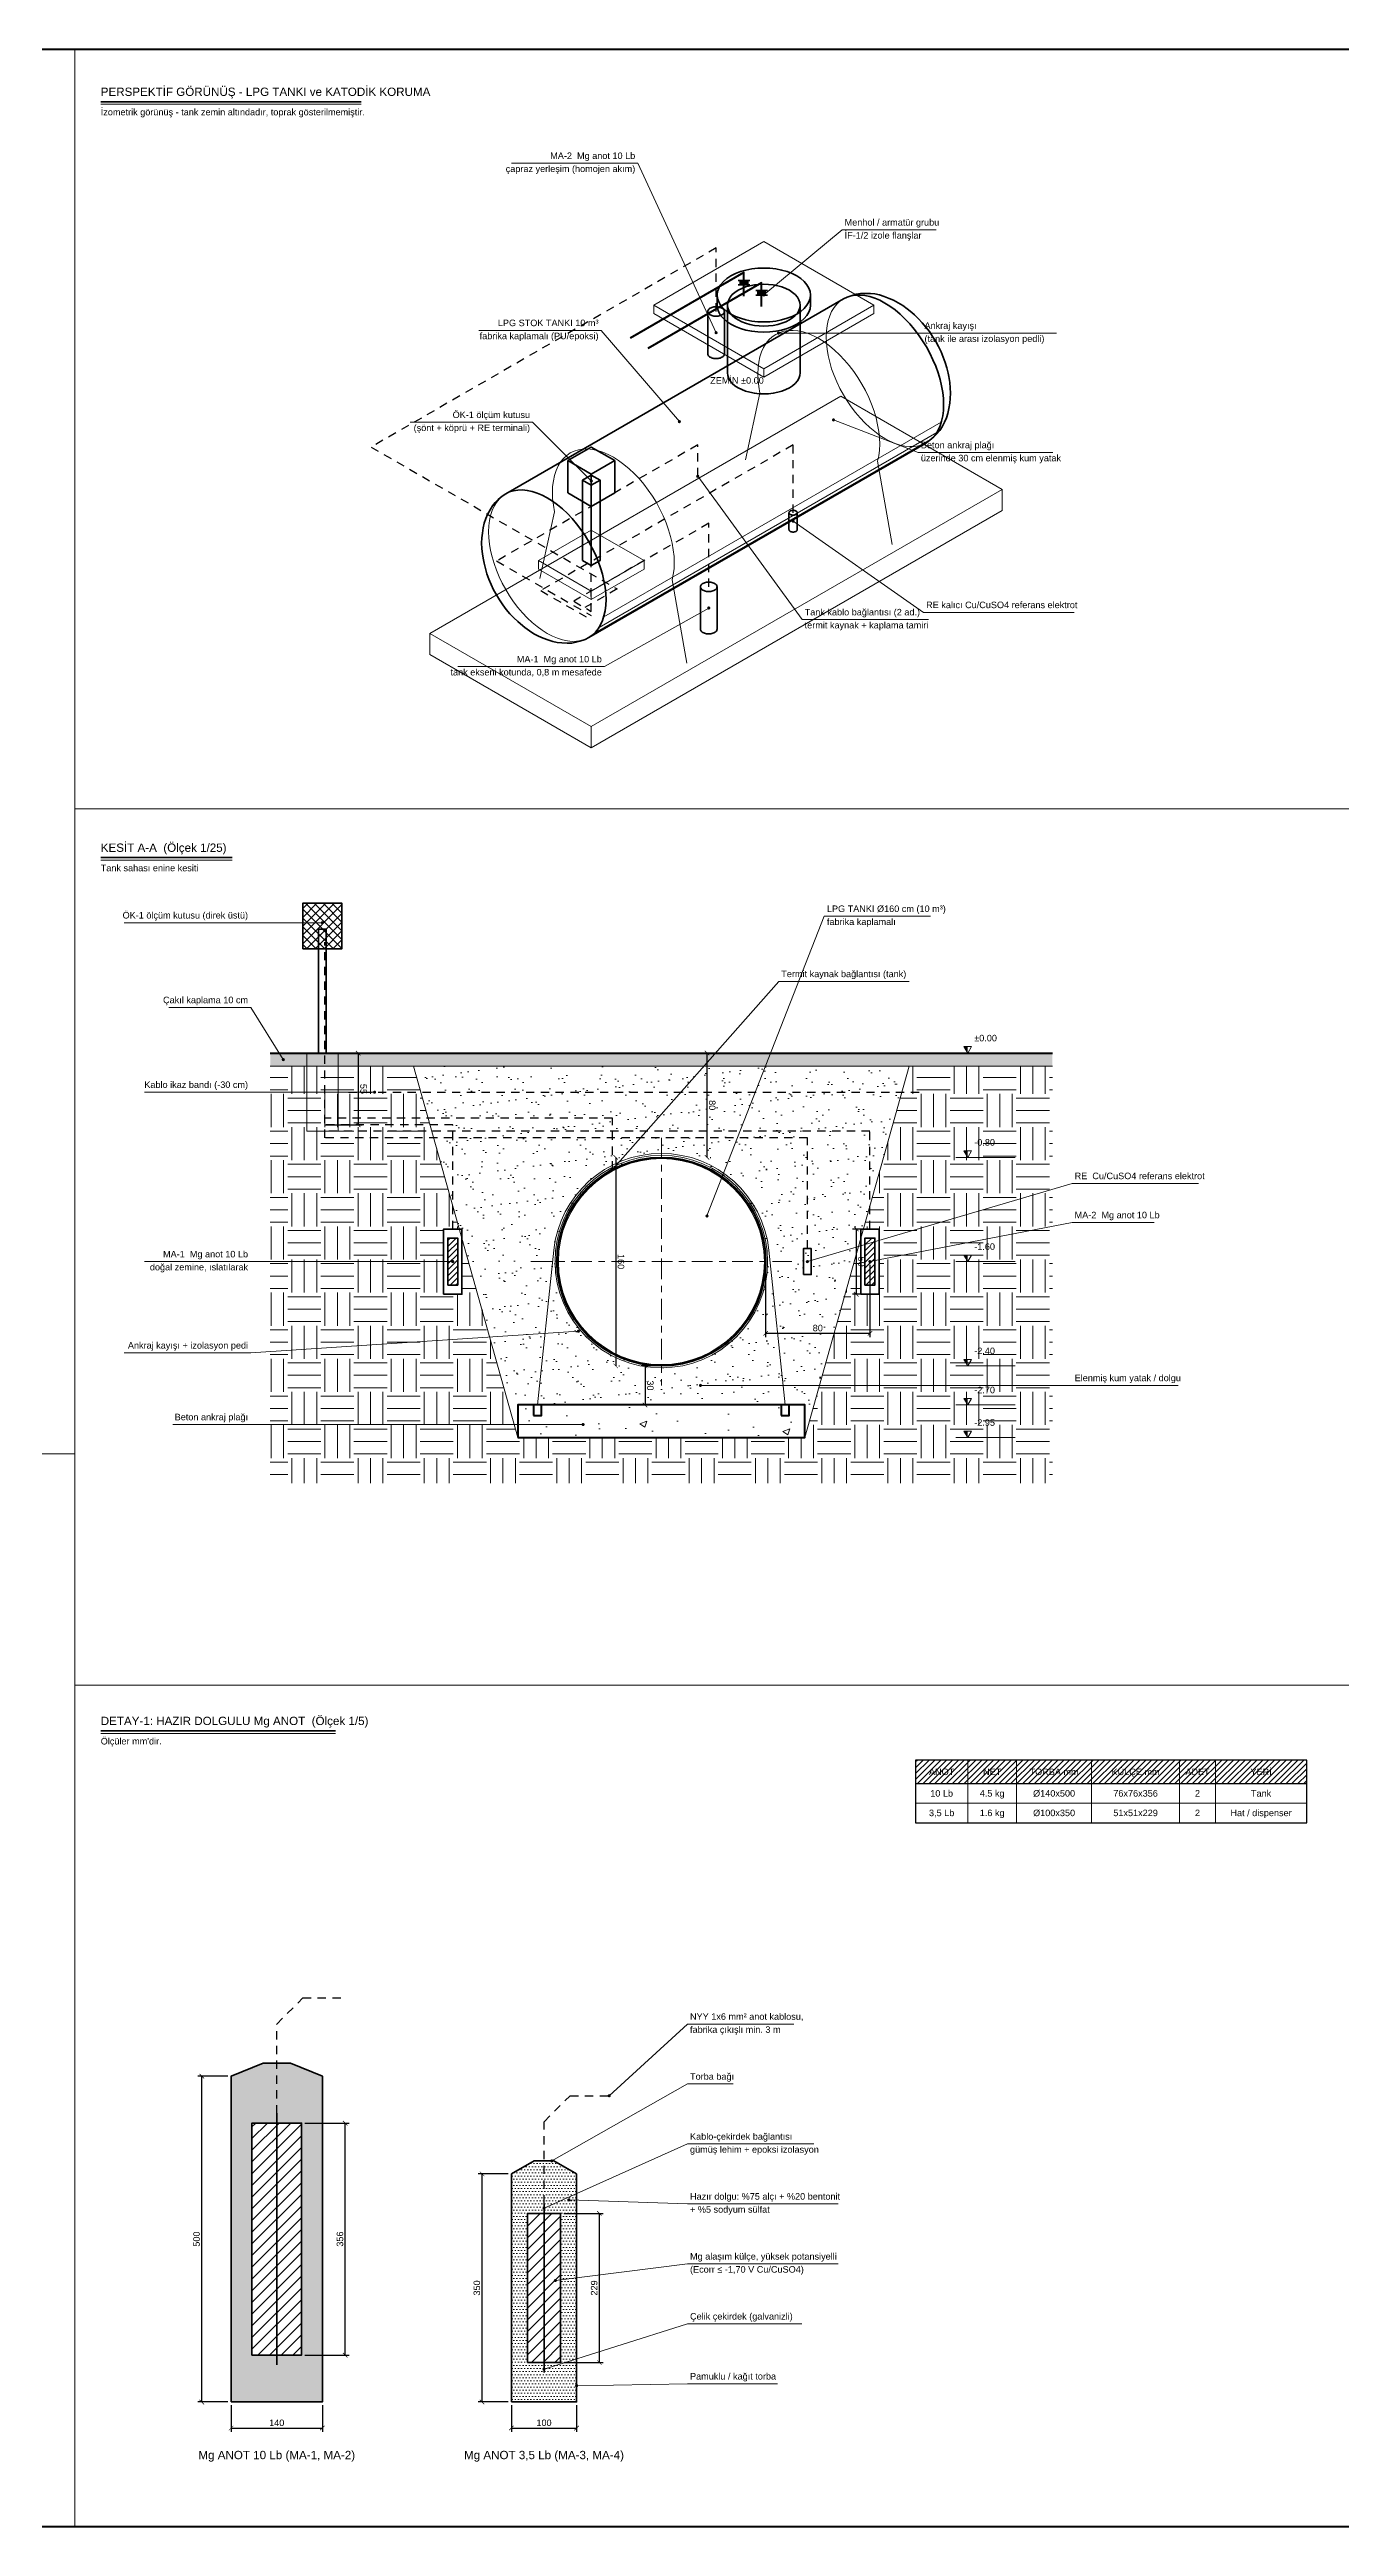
# Model space of a CAD drawing. Header units: metres. Extents: x -12 to 98, y -1 to 37.
# Drawn here: x 57.81 to 77.63, y -0.71 to 37.3 of the extents above; entities that cross this region are included whole.
import ezdxf
from ezdxf.enums import TextEntityAlignment as Align

# ---------------------------------------------------------------- set-up
doc = ezdxf.new("R2010")
doc.units = ezdxf.units.M
doc.header["$LTSCALE"] = 0.2
doc.linetypes.add('CENTER2', pattern=[2.541, 1.587, -0.318, 0.318, -0.318])
doc.linetypes.add('DASHED2', pattern=[0.762, 0.635, -0.127])
for name, color, linetype, lineweight in [('ANTET-INCE', 8, 'Continuous', 18), ('BALON', 7, 'Continuous', 18), ('BASLIK', 7, 'Continuous', 35), ('DETAY', 7, 'Continuous', 35), ('DETAY-TARAMA', 8, 'Continuous', 9), ('EKSEN', 8, 'CENTER2', 13), ('GIZLI', 8, 'DASHED2', 13), ('IZO-HAT', 6, 'Continuous', 50), ('KESIT', 7, 'Continuous', 50), ('KESIT-INCE', 8, 'Continuous', 18), ('KESIT-TARAMA', 8, 'Continuous', 9), ('KK-ANOT', 30, 'Continuous', 35), ('KK-IZOLASYON', 140, 'Continuous', 35), ('KK-KABLO', 5, 'DASHED2', 25), ('KK-OLCUM', 2, 'Continuous', 35), ('OLCU', 8, 'Continuous', 13), ('PAFTA', 7, 'Continuous', 70), ('PERSPEKTIF', 7, 'Continuous', 35), ('PERSPEKTIF-INCE', 8, 'Continuous', 13), ('TABLO', 7, 'Continuous', 25), ('TABLO-INCE', 8, 'Continuous', 13), ('YAZI', 7, 'Continuous', 18)]:
    doc.layers.add(name, color=color, linetype=linetype, lineweight=lineweight)
doc.styles.add('ARIAL', font='arial.ttf')
doc.dimstyles.new('KK25', dxfattribs={"dimtxt": 0.1, "dimasz": 0.07, "dimexe": 0.06, "dimexo": 0.05, "dimgap": 0.03, "dimtad": 1, "dimdec": 0, "dimlfac": 50, "dimtxsty": 'ARIAL', "dimblk": 'ARCHTICK', "dimcen": 2.5, "dimclrd": 8, "dimclre": 8, "dimclrt": 7, "dimazin": 3, "dimtfac": 1, "dimtmove": 0, "dimatfit": 3, "dimarcsym": 0})
doc.dimstyles.new('KK5', dxfattribs={"dimtxt": 0.1, "dimasz": 0.07, "dimexe": 0.06, "dimexo": 0.05, "dimgap": 0.03, "dimtad": 1, "dimdec": 0, "dimlfac": 100, "dimtxsty": 'ARIAL', "dimblk": 'ARCHTICK', "dimcen": 2.5, "dimclrd": 8, "dimclre": 8, "dimclrt": 7, "dimazin": 3, "dimtfac": 1, "dimtmove": 0, "dimatfit": 3, "dimarcsym": 0})

# ---------------------------------------------------------------- blocks, each defined once
blk = doc.blocks.new('_ARCHTICK')
at = {"color": 0, "linetype": 'BYBLOCK', "const_width": 0.15}
blk.add_lwpolyline([(-0.5, -0.5), (0.5, 0.5)], dxfattribs=at)

msp = doc.modelspace()

# ---------------------------------------------------------------- hatches: boundary and pattern name
at = {"layer": 'BALON'}
h = msp.add_hatch(color=7, dxfattribs=at)
h.dxf.hatch_style = 1
edge = h.paths.add_edge_path()
edge.add_arc((68.7715, 33.5335), 0.025, 0, 360)
h = msp.add_hatch(color=7, dxfattribs=at)
h.dxf.hatch_style = 1
edge = h.paths.add_edge_path()
edge.add_arc((68.0397, 32.955), 0.025, 0, 360)
h = msp.add_hatch(color=7, dxfattribs=at)
h.dxf.hatch_style = 1
edge = h.paths.add_edge_path()
edge.add_arc((68.9967, 32.9485), 0.025, 0, 360)
h = msp.add_hatch(color=7, dxfattribs=at)
h.dxf.hatch_style = 1
edge = h.paths.add_edge_path()
edge.add_arc((67.4768, 31.59), 0.025, 0, 360)
h = msp.add_hatch(color=7, dxfattribs=at)
h.dxf.hatch_style = 1
edge = h.paths.add_edge_path()
edge.add_arc((69.8411, 31.616), 0.025, 0, 360)
h = msp.add_hatch(color=7, dxfattribs=at)
h.dxf.hatch_style = 1
edge = h.paths.add_edge_path()
edge.add_arc((66.1258, 30.68), 0.025, 0, 360)
h = msp.add_hatch(color=7, dxfattribs=at)
h.dxf.hatch_style = 1
edge = h.paths.add_edge_path()
edge.add_arc((67.7583, 30.7515), 0.025, 0, 360)
h = msp.add_hatch(color=7, dxfattribs=at)
h.dxf.hatch_style = 1
edge = h.paths.add_edge_path()
edge.add_arc((69.2219, 30.0625), 0.025, 0, 360)
h = msp.add_hatch(color=7, dxfattribs=at)
h.dxf.hatch_style = 1
edge = h.paths.add_edge_path()
edge.add_arc((67.9272, 28.73), 0.025, 0, 360)
h = msp.add_hatch(color=7, dxfattribs=at)
h.dxf.hatch_style = 1
edge = h.paths.add_edge_path()
edge.add_arc((62, 23.9), 0.025, 0, 360)
h = msp.add_hatch(color=7, dxfattribs=at)
h.dxf.hatch_style = 1
edge = h.paths.add_edge_path()
edge.add_arc((61.4, 21.8), 0.025, 0, 360)
h = msp.add_hatch(color=7, dxfattribs=at)
h.dxf.hatch_style = 1
edge = h.paths.add_edge_path()
edge.add_arc((62.8, 21.3), 0.025, 0, 360)
h = msp.add_hatch(color=7, dxfattribs=at)
h.dxf.hatch_style = 1
edge = h.paths.add_edge_path()
edge.add_arc((66.4488, 20.1127), 0.025, 0, 360)
h = msp.add_hatch(color=7, dxfattribs=at)
h.dxf.hatch_style = 1
edge = h.paths.add_edge_path()
edge.add_arc((67.9, 19.4), 0.025, 0, 360)
h = msp.add_hatch(color=7, dxfattribs=at)
h.dxf.hatch_style = 1
edge = h.paths.add_edge_path()
edge.add_arc((64, 18.7), 0.025, 0, 360)
h = msp.add_hatch(color=7, dxfattribs=at)
h.dxf.hatch_style = 1
edge = h.paths.add_edge_path()
edge.add_arc((69.44, 18.7), 0.025, 0, 360)
h = msp.add_hatch(color=7, dxfattribs=at)
h.dxf.hatch_style = 1
edge = h.paths.add_edge_path()
edge.add_arc((70.4, 18.7), 0.025, 0, 360)
h = msp.add_hatch(color=7, dxfattribs=at)
h.dxf.hatch_style = 1
edge = h.paths.add_edge_path()
edge.add_arc((65.928, 17.632), 0.025, 0, 360)
h = msp.add_hatch(color=7, dxfattribs=at)
h.dxf.hatch_style = 1
edge = h.paths.add_edge_path()
edge.add_arc((67.8, 16.8), 0.025, 0, 360)
h = msp.add_hatch(color=7, dxfattribs=at)
h.dxf.hatch_style = 1
edge = h.paths.add_edge_path()
edge.add_arc((66, 16.2), 0.025, 0, 360)
h = msp.add_hatch(color=7, dxfattribs=at)
h.dxf.hatch_style = 1
edge = h.paths.add_edge_path()
edge.add_arc((66.4, 5.9), 0.025, 0, 360)
h = msp.add_hatch(color=7, dxfattribs=at)
h.dxf.hatch_style = 1
edge = h.paths.add_edge_path()
edge.add_arc((65.52, 4.9), 0.025, 0, 360)
h = msp.add_hatch(color=7, dxfattribs=at)
h.dxf.hatch_style = 1
edge = h.paths.add_edge_path()
edge.add_arc((65.4, 4.175), 0.025, 0, 360)
h = msp.add_hatch(color=7, dxfattribs=at)
h.dxf.hatch_style = 1
edge = h.paths.add_edge_path()
edge.add_arc((65.78, 4.3), 0.025, 0, 360)
h = msp.add_hatch(color=7, dxfattribs=at)
h.dxf.hatch_style = 1
edge = h.paths.add_edge_path()
edge.add_arc((65.575, 3.0645), 0.025, 0, 360)
h = msp.add_hatch(color=7, dxfattribs=at)
h.dxf.hatch_style = 1
edge = h.paths.add_edge_path()
edge.add_arc((65.4, 1.705), 0.025, 0, 360)
h = msp.add_hatch(color=7, dxfattribs=at)
h.dxf.hatch_style = 1
edge = h.paths.add_edge_path()
edge.add_arc((65.9, 1.45), 0.025, 0, 360)
at = {"layer": 'DETAY-TARAMA'}
h = msp.add_hatch(dxfattribs=at)
h.set_pattern_fill('DOTS', color=256, scale=0.03)
h.paths.add_polyline_path([(60.6, 1.2), (62, 1.2), (62, 6.2), (61.51, 6.4), (61.09, 6.4), (60.6, 6.2)])
h.paths.add_polyline_path([(60.92, 1.92), (61.68, 1.92), (61.68, 5.48), (60.92, 5.48)])
h = msp.add_hatch(dxfattribs=at)
h.set_pattern_fill('DOTS', color=256, scale=0.03)
h.paths.add_polyline_path([(64.9, 1.2), (65.9, 1.2), (65.9, 4.7), (65.55, 4.9), (65.25, 4.9), (64.9, 4.7)])
h.paths.add_polyline_path([(65.145, 1.805), (65.655, 1.805), (65.655, 4.095), (65.145, 4.095)])
at = {"layer": 'KESIT-INCE'}
h = msp.add_hatch(color=256, dxfattribs=at)
h.dxf.hatch_style = 1
h.paths.add_polyline_path([(71.9, 21.9), (71.84, 22), (71.9, 22)])
h = msp.add_hatch(color=256, dxfattribs=at)
h.dxf.hatch_style = 1
h.paths.add_polyline_path([(71.9, 20.3), (71.84, 20.4), (71.9, 20.4)])
h = msp.add_hatch(color=256, dxfattribs=at)
h.dxf.hatch_style = 1
h.paths.add_polyline_path([(71.9, 18.7), (71.84, 18.8), (71.9, 18.8)])
h = msp.add_hatch(color=256, dxfattribs=at)
h.dxf.hatch_style = 1
h.paths.add_polyline_path([(71.9, 17.1), (71.84, 17.2), (71.9, 17.2)])
h = msp.add_hatch(color=256, dxfattribs=at)
h.dxf.hatch_style = 1
h.paths.add_polyline_path([(71.9, 16.5), (71.84, 16.6), (71.9, 16.6)])
h = msp.add_hatch(color=256, dxfattribs=at)
h.dxf.hatch_style = 1
h.paths.add_polyline_path([(71.9, 16), (71.84, 16.1), (71.9, 16.1)])
at = {"layer": 'KESIT-TARAMA'}
h = msp.add_hatch(dxfattribs=at)
h.set_pattern_fill('GRAVEL', color=256, scale=0.015)
h.paths.add_polyline_path([(61.2, 21.9), (73.2, 21.9), (73.2, 21.7), (61.2, 21.7)])
h = msp.add_hatch(dxfattribs=at)
h.set_pattern_fill('EARTH', color=256, scale=0.08)
h.paths.add_polyline_path([(61.2, 21.7), (73.2, 21.7), (73.2, 15.3), (61.2, 15.3)])
h.paths.add_polyline_path([(65, 16), (69.4, 16), (71, 21.7), (63.4, 21.7)])
h.paths.add_polyline_path([(63.86, 18.2), (64.14, 18.2), (64.14, 19.2), (63.86, 19.2)])
h.paths.add_polyline_path([(70.26, 18.2), (70.54, 18.2), (70.54, 19.2), (70.26, 19.2)])
h = msp.add_hatch(dxfattribs=at)
h.set_pattern_fill('AR-SAND', color=256, scale=0.008)
h.paths.add_polyline_path([(64.8596, 16.5), (69.5404, 16.5), (71, 21.7), (63.4, 21.7)])
edge = h.paths.add_edge_path()
edge.add_arc((67.2, 18.7), 1.6, 0, 360)
h = msp.add_hatch(dxfattribs=at)
h.set_pattern_fill('AR-CONC', color=256, scale=0.006)
h.paths.add_polyline_path([(65, 16), (69.4, 16), (69.4, 16.5), (65, 16.5)])
at = {"layer": 'KK-ANOT'}
h = msp.add_hatch(dxfattribs=at)
h.set_pattern_fill('ANSI31', color=256, scale=0.02)
h.paths.add_polyline_path([(63.924, 18.34), (64.076, 18.34), (64.076, 19.06), (63.924, 19.06)])
h = msp.add_hatch(dxfattribs=at)
h.set_pattern_fill('ANSI31', color=256, scale=0.02)
h.paths.add_polyline_path([(70.324, 18.34), (70.476, 18.34), (70.476, 19.06), (70.324, 19.06)])
h = msp.add_hatch(dxfattribs=at)
h.set_pattern_fill('ANSI31', color=256, scale=0.04)
h.paths.add_polyline_path([(60.92, 1.92), (61.68, 1.92), (61.68, 5.48), (60.92, 5.48)])
h = msp.add_hatch(dxfattribs=at)
h.set_pattern_fill('ANSI31', color=256, scale=0.04)
h.paths.add_polyline_path([(65.145, 1.805), (65.655, 1.805), (65.655, 4.095), (65.145, 4.095)])
at = {"layer": 'KK-IZOLASYON'}
h = msp.add_hatch(color=256, dxfattribs=at)
h.dxf.hatch_style = 1
h.paths.add_polyline_path([(68.3976, 33.687), (68.3976, 33.757), (68.5376, 33.757), (68.5376, 33.687)])
h = msp.add_hatch(color=256, dxfattribs=at)
h.dxf.hatch_style = 1
h.paths.add_polyline_path([(68.6678, 33.531), (68.6678, 33.601), (68.8078, 33.601), (68.8078, 33.531)])
at = {"layer": 'KK-OLCUM'}
h = msp.add_hatch(dxfattribs=at)
h.set_pattern_fill('ANSI37', color=256, scale=0.03)
h.paths.add_polyline_path([(61.7, 23.5), (62.3, 23.5), (62.3, 24.2), (61.7, 24.2)])
at = {"layer": 'TABLO-INCE'}
h = msp.add_hatch(dxfattribs=at)
h.set_pattern_fill('ANSI31', color=256, scale=0.02)
h.paths.add_polyline_path([(71.1, 10.69), (77.1, 10.69), (77.1, 11.05), (71.1, 11.05)])

# ---------------------------------------------------------------- linework, layer by layer
at = {"layer": 'ANTET-INCE'}
for points in [[(58.2, -0.71), (58.2, 37.3)], [(58.2, 25.65), (78.2, 25.65)], [(39.9, 15.75), (58.2, 15.75)], [(58.2, 12.2), (78.2, 12.2)]]:
    msp.add_lwpolyline(points, dxfattribs=at)
at = {"layer": 'BALON'}
for points in [[(68.0397, 32.955), (66.8397, 35.555), (64.8997, 35.555)], [(68.7715, 33.5335), (69.9715, 34.5335), (71.4155, 34.5335)], [(67.4768, 31.59), (66.2768, 32.99), (64.3988, 32.99)], [(68.9967, 32.9485), (71.1967, 32.9485), (73.2607, 32.9485)], [(66.1258, 30.68), (65.2258, 31.58), (63.3478, 31.58)], [(69.8411, 31.616), (71.1411, 31.116), (73.2051, 31.116)], [(67.7583, 30.7515), (69.3583, 28.5515), (71.2983, 28.5515)], [(69.2219, 30.0625), (71.2219, 28.6625), (73.5339, 28.6625)], [(67.9272, 28.73), (66.3272, 27.83), (64.0772, 27.83)], [(67.9, 19.4), (69.7, 24), (71.33, 24)], [(62, 23.9), (60.9, 23.9), (58.96, 23.9)], [(66.4488, 20.1127), (69, 23), (71.002, 23)], [(61.4, 21.8), (60.9, 22.6), (59.642, 22.6)], [(62.8, 21.3), (60.9, 21.3), (59.27, 21.3)], [(69.44, 18.7), (73.5, 19.9), (75.44, 19.9)], [(70.4, 18.7), (73.5, 19.3), (74.758, 19.3)], [(64, 18.7), (60.9, 18.7), (59.27, 18.7)], [(65.928, 17.632), (60.9, 17.3), (58.96, 17.3)], [(67.8, 16.8), (73.5, 16.8), (75.13, 16.8)], [(66, 16.2), (60.9, 16.2), (59.704, 16.2)], [(66.4, 5.9), (67.6, 7), (69.23, 7)], [(65.52, 4.9), (67.6, 6.08), (68.3, 6.08)], [(65.4, 4.175), (67.6, 5.16), (69.54, 5.16)], [(65.78, 4.3), (67.6, 4.24), (69.912, 4.24)], [(65.575, 3.0645), (67.6, 3.32), (69.912, 3.32)], [(65.4, 1.705), (67.6, 2.4), (69.354, 2.4)], [(65.9, 1.45), (67.6, 1.48), (68.982, 1.48)]]:
    msp.add_lwpolyline(points, dxfattribs=at)
at = {"layer": 'BASLIK'}
for points in [[(58.6, 36.5), (62.5944, 36.5)], [(58.6, 24.9), (60.6181, 24.9)], [(58.6, 11.5), (62.1992, 11.5)]]:
    msp.add_lwpolyline(points, dxfattribs=at)
at = {"layer": 'DETAY'}
for points in [[(60.6, 1.2), (62, 1.2), (62, 6.2), (61.51, 6.4), (61.09, 6.4), (60.6, 6.2)], [(64.9, 1.2), (65.9, 1.2), (65.9, 4.7), (65.55, 4.9), (65.25, 4.9), (64.9, 4.7)]]:
    msp.add_lwpolyline(points, close=True, dxfattribs=at)
for points in [[(61.18, 6.4), (61.42, 6.4)], [(61.3, 1.77), (61.3, 5.63)], [(65.28, 4.9), (65.52, 4.9)], [(65.4, 1.655), (65.4, 4.245)]]:
    msp.add_lwpolyline(points, dxfattribs=at)
at = {"layer": 'EKSEN'}
for points in [[(67.2, 20.6), (67.2, 16.8)], [(65.2, 18.7), (69.2, 18.7)]]:
    msp.add_lwpolyline(points, dxfattribs=at)
at = {"layer": 'GIZLI'}
for points in [[(69.7285, 32.89), (69.7319, 32.9787), (69.7422, 33.0627), (69.7592, 33.1415), (69.7828, 33.2143), (69.8129, 33.2808), (69.8492, 33.3403), (69.8914, 33.3925), (69.9392, 33.4368), (69.9923, 33.4731), (70.0502, 33.5009)], [(71.266, 31.2669), (71.2081, 31.2391), (71.1458, 31.2198), (71.0795, 31.2093), (71.0098, 31.2077), (70.9372, 31.2149), (70.8623, 31.2309), (70.7856, 31.2555), (70.7077, 31.2886), (70.6292, 31.33), (70.5507, 31.3793), (70.4728, 31.4361), (70.3961, 31.5), (70.3211, 31.5706), (70.2485, 31.6472), (70.1788, 31.7293), (70.1126, 31.8163), (70.0502, 31.9076), (69.9923, 32.0023), (69.9392, 32.0998), (69.8914, 32.1994), (69.8492, 32.3003), (69.8129, 32.4018), (69.7828, 32.5029), (69.7592, 32.6031), (69.7422, 32.7015), (69.7319, 32.7974), (69.7285, 32.89)], [(64.5497, 29.9), (64.5531, 29.9887), (64.5633, 30.0727), (64.5804, 30.1515), (64.604, 30.2243), (64.6341, 30.2908), (64.6703, 30.3503), (64.7126, 30.4025), (64.7604, 30.4468), (64.8135, 30.4831), (64.8714, 30.5109)], [(66.0872, 28.2769), (66.0293, 28.2491), (65.9669, 28.2298), (65.9007, 28.2193), (65.831, 28.2177), (65.7584, 28.2249), (65.6834, 28.2409), (65.6067, 28.2655), (65.5288, 28.2986), (65.4503, 28.34), (65.3718, 28.3893), (65.2939, 28.4461), (65.2172, 28.51), (65.1423, 28.5806), (65.0697, 28.6572), (65, 28.7393), (64.9337, 28.8263), (64.8714, 28.9176), (64.8135, 29.0123), (64.7604, 29.1098), (64.7126, 29.2094), (64.6703, 29.3103), (64.6341, 29.4118), (64.604, 29.5129), (64.5804, 29.6131), (64.5633, 29.7115), (64.5531, 29.8074), (64.5497, 29.9)]]:
    msp.add_lwpolyline(points, dxfattribs=at)
at = {"layer": 'IZO-HAT'}
for points in [[(68.4676, 33.514), (68.4676, 33.878), (66.7225, 32.8705)], [(68.7378, 33.358), (68.7378, 33.722), (66.9927, 32.7145)]]:
    msp.add_lwpolyline(points, dxfattribs=at)
at = {"layer": 'KESIT'}
msp.add_lwpolyline([(61.2, 21.9), (73.2, 21.9)], dxfattribs=at)
for points in [[(65, 16), (69.4, 16), (69.4, 16.5), (65, 16.5)], [(65.24, 16.34), (65.36, 16.34), (65.36, 16.5), (65.24, 16.5)], [(69.04, 16.34), (69.16, 16.34), (69.16, 16.5), (69.04, 16.5)]]:
    msp.add_lwpolyline(points, close=True, dxfattribs=at)
msp.add_circle((67.2, 18.7), 1.6, dxfattribs=at)
at = {"layer": 'KESIT-INCE'}
for points in [[(61.2, 21.7), (73.2, 21.7)], [(71.72, 21.9), (72.63, 21.9)], [(71.72, 20.3), (72.63, 20.3)], [(71.72, 18.7), (72.63, 18.7)], [(71.72, 17.1), (72.63, 17.1)], [(71.72, 16.5), (72.63, 16.5)], [(71.72, 16), (72.63, 16)]]:
    msp.add_lwpolyline(points, dxfattribs=at)
for points in [[(61.76, 20.7), (62.24, 20.7), (62.24, 21.9), (61.76, 21.9)], [(65, 16), (69.4, 16), (71, 21.7), (63.4, 21.7)], [(71.9, 21.9), (71.84, 22), (71.96, 22)], [(71.9, 20.3), (71.84, 20.4), (71.96, 20.4)], [(71.9, 18.7), (71.84, 18.8), (71.96, 18.8)], [(71.9, 17.1), (71.84, 17.2), (71.96, 17.2)], [(71.9, 16.5), (71.84, 16.6), (71.96, 16.6)], [(71.9, 16), (71.84, 16.1), (71.96, 16.1)]]:
    msp.add_lwpolyline(points, close=True, dxfattribs=at)
msp.add_lwpolyline([(65.3, 16.5), (65.5491, 18.8733, -0.9005448), (68.8509, 18.8733), (69.1, 16.5)], format="xyb", dxfattribs=at)
for radius in [1.63, 1.58]:
    msp.add_circle((67.2, 18.7), radius, dxfattribs=at)
at = {"layer": 'KK-ANOT'}
for points in [[(67.9124, 32.63), (67.9135, 32.6204), (67.9167, 32.611), (67.9221, 32.6019), (67.9294, 32.5932), (67.9387, 32.5852), (67.9497, 32.578), (67.9622, 32.5717), (67.9761, 32.5663), (67.991, 32.5621), (68.0068, 32.559), (68.0231, 32.5571), (68.0397, 32.5565), (68.0564, 32.5571), (68.0727, 32.559), (68.0885, 32.5621), (68.1034, 32.5663), (68.1173, 32.5717), (68.1298, 32.578), (68.1408, 32.5852), (68.1501, 32.5932), (68.1574, 32.6019), (68.1628, 32.611), (68.166, 32.6204), (68.1671, 32.63), (68.1671, 33.28), (68.166, 33.2896), (68.1628, 33.299), (68.1574, 33.3081), (68.1501, 33.3168), (68.1408, 33.3248), (68.1298, 33.332), (68.1173, 33.3383), (68.1034, 33.3437), (68.0885, 33.3479), (68.0727, 33.351), (68.0564, 33.3529), (68.0397, 33.3535), (68.0231, 33.3529), (68.0068, 33.351), (67.991, 33.3479), (67.9761, 33.3437), (67.9622, 33.3383), (67.9497, 33.332), (67.9387, 33.3248), (67.9294, 33.3168), (67.9221, 33.3081), (67.9167, 33.299), (67.9135, 33.2896), (67.9124, 33.28)], [(68.1298, 33.332), (68.1173, 33.3383), (68.1034, 33.3437), (68.0885, 33.3479), (68.0727, 33.351), (68.0564, 33.3529), (68.0397, 33.3535), (68.0231, 33.3529), (68.0068, 33.351), (67.991, 33.3479), (67.9761, 33.3437), (67.9622, 33.3383), (67.9497, 33.332), (67.9387, 33.3248), (67.9294, 33.3168), (67.9221, 33.3081), (67.9167, 33.299), (67.9135, 33.2896), (67.9124, 33.28), (67.9135, 33.2704), (67.9167, 33.261), (67.9221, 33.2519), (67.9294, 33.2432), (67.9387, 33.2352), (67.9497, 33.228), (67.9622, 33.2217), (67.9761, 33.2163), (67.991, 33.2121), (68.0068, 33.209), (68.0231, 33.2071), (68.0397, 33.2065), (68.0564, 33.2071), (68.0727, 33.209), (68.0885, 33.2121), (68.1034, 33.2163), (68.1173, 33.2217), (68.1298, 33.228), (68.1408, 33.2352), (68.1501, 33.2432), (68.1574, 33.2519), (68.1628, 33.261), (68.166, 33.2704), (68.1671, 33.28), (68.166, 33.2896), (68.1628, 33.299), (68.1574, 33.3081), (68.1501, 33.3168), (68.1408, 33.3248)], [(67.7998, 28.405), (67.8009, 28.3954), (67.8041, 28.386), (67.8095, 28.3769), (67.8169, 28.3682), (67.8261, 28.3602), (67.8371, 28.353), (67.8496, 28.3467), (67.8635, 28.3413), (67.8784, 28.3371), (67.8942, 28.334), (67.9105, 28.3321), (67.9272, 28.3315), (67.9438, 28.3321), (67.9601, 28.334), (67.9759, 28.3371), (67.9909, 28.3413), (68.0047, 28.3467), (68.0172, 28.353), (68.0282, 28.3602), (68.0375, 28.3682), (68.0448, 28.3769), (68.0502, 28.386), (68.0534, 28.3954), (68.0545, 28.405), (68.0545, 29.055), (68.0534, 29.0646), (68.0502, 29.074), (68.0448, 29.0831), (68.0375, 29.0918), (68.0282, 29.0998), (68.0172, 29.107), (68.0047, 29.1133), (67.9909, 29.1187), (67.9759, 29.1229), (67.9601, 29.126), (67.9438, 29.1279), (67.9272, 29.1285), (67.9105, 29.1279), (67.8942, 29.126), (67.8784, 29.1229), (67.8635, 29.1187), (67.8496, 29.1133), (67.8371, 29.107), (67.8261, 29.0998), (67.8169, 29.0918), (67.8095, 29.0831), (67.8041, 29.074), (67.8009, 29.0646), (67.7998, 29.055)], [(68.0172, 29.107), (68.0047, 29.1133), (67.9909, 29.1187), (67.9759, 29.1229), (67.9601, 29.126), (67.9438, 29.1279), (67.9272, 29.1285), (67.9105, 29.1279), (67.8942, 29.126), (67.8784, 29.1229), (67.8635, 29.1187), (67.8496, 29.1133), (67.8371, 29.107), (67.8261, 29.0998), (67.8169, 29.0918), (67.8095, 29.0831), (67.8041, 29.074), (67.8009, 29.0646), (67.7998, 29.055), (67.8009, 29.0454), (67.8041, 29.036), (67.8095, 29.0269), (67.8169, 29.0182), (67.8261, 29.0102), (67.8371, 29.003), (67.8496, 28.9967), (67.8635, 28.9913), (67.8784, 28.9871), (67.8942, 28.984), (67.9105, 28.9821), (67.9272, 28.9815), (67.9438, 28.9821), (67.9601, 28.984), (67.9759, 28.9871), (67.9909, 28.9913), (68.0047, 28.9967), (68.0172, 29.003), (68.0282, 29.0102), (68.0375, 29.0182), (68.0448, 29.0269), (68.0502, 29.036), (68.0534, 29.0454), (68.0545, 29.055), (68.0534, 29.0646), (68.0502, 29.074), (68.0448, 29.0831), (68.0375, 29.0918), (68.0282, 29.0998)], [(63.86, 18.2), (64.14, 18.2), (64.14, 19.2), (63.86, 19.2)], [(63.924, 18.34), (64.076, 18.34), (64.076, 19.06), (63.924, 19.06)], [(70.26, 18.2), (70.54, 18.2), (70.54, 19.2), (70.26, 19.2)], [(70.324, 18.34), (70.476, 18.34), (70.476, 19.06), (70.324, 19.06)], [(60.92, 1.92), (61.68, 1.92), (61.68, 5.48), (60.92, 5.48)], [(65.145, 1.805), (65.655, 1.805), (65.655, 4.095), (65.145, 4.095)]]:
    msp.add_lwpolyline(points, close=True, dxfattribs=at)
at = {"layer": 'KK-IZOLASYON'}
for points in [[(68.3776, 33.757), (68.5576, 33.757)], [(68.3776, 33.687), (68.5576, 33.687)], [(68.6478, 33.601), (68.8278, 33.601)], [(68.6478, 33.531), (68.8278, 33.531)]]:
    msp.add_lwpolyline(points, dxfattribs=at)
at = {"layer": 'KK-KABLO'}
for points in [[(68.0397, 33.28), (68.0397, 34.255), (62.7483, 31.2), (66.5199, 29.0225), (66.0245, 28.7365)], [(67.7583, 30.7515), (67.7583, 31.2325), (64.6735, 29.4515), (66.1258, 28.613)], [(69.2219, 30.1925), (69.2219, 31.2325), (65.349, 28.9965), (66.1258, 28.548)], [(67.9272, 29.055), (67.9272, 30.03), (65.8556, 28.834), (66.1258, 28.678), (66.1258, 29.458)], [(62.04, 20.6), (62.04, 23.6)], [(66.4488, 20.1127), (66.4488, 20.9), (62.04, 20.9)], [(64, 19.2), (64, 20.8), (62.04, 20.8)], [(70.4, 19.2), (70.4, 20.7), (62.04, 20.7)], [(69.44, 18.9), (69.44, 20.6), (62.04, 20.6)], [(61.3, 5.63), (61.3, 7), (61.7, 7.4), (62.3, 7.4)], [(65.4, 4.245), (65.4, 5.5), (65.8, 5.9), (66.4, 5.9)]]:
    msp.add_lwpolyline(points, dxfattribs=at)
at = {"layer": 'KK-KABLO', "color": 2}
msp.add_lwpolyline([(62.4, 21.3), (71.2, 21.3)], dxfattribs=at)
at = {"layer": 'KK-OLCUM'}
for points in [[(65.7656, 30.498), (66.1258, 30.29), (66.4861, 30.498), (66.4861, 30.992), (66.1258, 31.2), (65.7656, 30.992)], [(65.9907, 29.458), (66.1258, 29.38), (66.2609, 29.458), (66.2609, 30.693), (66.1258, 30.771), (65.9907, 30.693)], [(69.1582, 29.9325), (69.1587, 29.9277), (69.1604, 29.923), (69.163, 29.9184), (69.1667, 29.9141), (69.1713, 29.9101), (69.1768, 29.9065), (69.1831, 29.9033), (69.19, 29.9007), (69.1975, 29.8985), (69.2054, 29.897), (69.2136, 29.896), (69.2219, 29.8957), (69.2302, 29.896), (69.2384, 29.897), (69.2462, 29.8985), (69.2537, 29.9007), (69.2606, 29.9033), (69.2669, 29.9065), (69.2724, 29.9101), (69.277, 29.9141), (69.2807, 29.9184), (69.2834, 29.923), (69.285, 29.9277), (69.2856, 29.9325), (69.2856, 30.1925), (69.285, 30.1973), (69.2834, 30.202), (69.2807, 30.2066), (69.277, 30.2109), (69.2724, 30.2149), (69.2669, 30.2185), (69.2606, 30.2217), (69.2537, 30.2243), (69.2462, 30.2265), (69.2384, 30.228), (69.2302, 30.229), (69.2219, 30.2293), (69.2136, 30.229), (69.2054, 30.228), (69.1975, 30.2265), (69.19, 30.2243), (69.1831, 30.2217), (69.1768, 30.2185), (69.1713, 30.2149), (69.1667, 30.2109), (69.163, 30.2066), (69.1604, 30.202), (69.1587, 30.1973), (69.1582, 30.1925)], [(69.2669, 30.2185), (69.2606, 30.2217), (69.2537, 30.2243), (69.2462, 30.2265), (69.2384, 30.228), (69.2302, 30.229), (69.2219, 30.2293), (69.2136, 30.229), (69.2054, 30.228), (69.1975, 30.2265), (69.19, 30.2243), (69.1831, 30.2217), (69.1768, 30.2185), (69.1713, 30.2149), (69.1667, 30.2109), (69.163, 30.2066), (69.1604, 30.202), (69.1587, 30.1973), (69.1582, 30.1925), (69.1587, 30.1877), (69.1604, 30.183), (69.163, 30.1784), (69.1667, 30.1741), (69.1713, 30.1701), (69.1768, 30.1665), (69.1831, 30.1633), (69.19, 30.1607), (69.1975, 30.1585), (69.2054, 30.157), (69.2136, 30.156), (69.2219, 30.1557), (69.2302, 30.156), (69.2384, 30.157), (69.2462, 30.1585), (69.2537, 30.1607), (69.2606, 30.1633), (69.2669, 30.1665), (69.2724, 30.1701), (69.277, 30.1741), (69.2807, 30.1784), (69.2834, 30.183), (69.285, 30.1877), (69.2856, 30.1925), (69.285, 30.1973), (69.2834, 30.202), (69.2807, 30.2066), (69.277, 30.2109), (69.2724, 30.2149)], [(61.7, 23.5), (62.3, 23.5), (62.3, 24.2), (61.7, 24.2)], [(61.94, 21.9), (62.06, 21.9), (62.06, 23.8), (61.94, 23.8)], [(69.38, 18.5), (69.5, 18.5), (69.5, 18.9), (69.38, 18.9)]]:
    msp.add_lwpolyline(points, close=True, dxfattribs=at)
for points in [[(66.1258, 30.784), (65.7656, 30.992)], [(66.1258, 30.784), (66.4861, 30.992)], [(66.1258, 30.615), (65.9907, 30.693)], [(66.1258, 30.784), (66.1258, 30.29)], [(66.1258, 30.615), (66.2609, 30.693)], [(66.1258, 30.615), (66.1258, 29.38)]]:
    msp.add_lwpolyline(points, dxfattribs=at)
at = {"layer": 'PAFTA'}
msp.add_lwpolyline([(-12.26, -0.71), (97.6, -0.71), (97.6, 37.3), (-12.26, 37.3)], close=True, dxfattribs=at)
at = {"layer": 'PERSPEKTIF'}
for points in [[(68.0551, 33.3775), (68.0612, 33.3235), (68.0795, 33.2704), (68.1096, 33.2192), (68.1511, 33.1707), (68.2031, 33.1257), (68.2649, 33.085), (68.3354, 33.0493), (68.4133, 33.0193), (68.4974, 32.9953), (68.5861, 32.9779), (68.678, 32.9674), (68.7715, 32.9638), (68.8651, 32.9674), (68.957, 32.9779), (69.0457, 32.9953), (69.1298, 33.0193), (69.2077, 33.0493), (69.2782, 33.085), (69.34, 33.1257), (69.392, 33.1707), (69.4335, 33.2192), (69.4636, 33.2704), (69.4819, 33.3235), (69.488, 33.3775), (69.488, 33.5335), (69.4819, 33.5875), (69.4636, 33.6406), (69.4335, 33.6918), (69.392, 33.7403), (69.34, 33.7853), (69.2782, 33.826), (69.2077, 33.8617), (69.1298, 33.8917), (69.0457, 33.9157), (68.957, 33.9331), (68.8651, 33.9436), (68.7715, 33.9472), (68.678, 33.9436), (68.5861, 33.9331), (68.4974, 33.9157), (68.4133, 33.8917), (68.3354, 33.8617), (68.2649, 33.826), (68.2031, 33.7853), (68.1511, 33.7403), (68.1096, 33.6918), (68.0795, 33.6406), (68.0612, 33.5875), (68.0551, 33.5335)], [(69.2782, 33.826), (69.2077, 33.8617), (69.1298, 33.8917), (69.0457, 33.9157), (68.957, 33.9331), (68.8651, 33.9436), (68.7715, 33.9472), (68.678, 33.9436), (68.5861, 33.9331), (68.4974, 33.9157), (68.4133, 33.8917), (68.3354, 33.8617), (68.2649, 33.826), (68.2031, 33.7853), (68.1511, 33.7403), (68.1096, 33.6918), (68.0795, 33.6406), (68.0612, 33.5875), (68.0551, 33.5335), (68.0612, 33.4795), (68.0795, 33.4264), (68.1096, 33.3752), (68.1511, 33.3267), (68.2031, 33.2817), (68.2649, 33.241), (68.3354, 33.2053), (68.4133, 33.1753), (68.4974, 33.1513), (68.5861, 33.1339), (68.678, 33.1234), (68.7715, 33.1198), (68.8651, 33.1234), (68.957, 33.1339), (69.0457, 33.1513), (69.1298, 33.1753), (69.2077, 33.2053), (69.2782, 33.241), (69.34, 33.2817), (69.392, 33.3267), (69.4335, 33.3752), (69.4636, 33.4264), (69.4819, 33.4795), (69.488, 33.5335), (69.4819, 33.5875), (69.4636, 33.6406), (69.4335, 33.6918), (69.392, 33.7403), (69.34, 33.7853)], [(64.4434, 29.7253), (64.4464, 29.6428), (64.4556, 29.5573), (64.4707, 29.4697), (64.4818, 29.4158), (64.5009, 29.3347), (64.5252, 29.2529), (64.5546, 29.1708), (64.5888, 29.0892), (64.6275, 29.0086), (64.6704, 28.9297), (64.7173, 28.8531), (64.7677, 28.7793), (64.8213, 28.7089), (64.8777, 28.6424), (64.9364, 28.5804), (64.997, 28.5234), (65.0382, 28.4868), (65.1065, 28.4298), (65.1759, 28.3792), (65.2459, 28.3353), (65.3158, 28.2985), (65.3852, 28.2689), (65.4599, 28.2397), (65.5329, 28.2163), (65.6041, 28.2011), (65.6732, 28.1942), (65.7558, 28.1913), (65.8247, 28.1929), (65.8901, 28.2033), (65.9517, 28.2223), (66.0293, 28.2491), (66.0872, 28.2769), (71.266, 31.2669), (71.3191, 31.3032), (71.3811, 31.357), (71.4283, 31.4008), (71.47, 31.4523), (71.5058, 31.5111), (71.5447, 31.5841), (71.5733, 31.6473), (71.5957, 31.7166), (71.6119, 31.7916), (71.6239, 31.8708), (71.6331, 31.9457), (71.6361, 32.0247), (71.6331, 32.1072), (71.6239, 32.1927), (71.6088, 32.2803), (71.5977, 32.3342), (71.5786, 32.4153), (71.5542, 32.4971), (71.5249, 32.5792), (71.4907, 32.6608), (71.452, 32.7414), (71.4091, 32.8203), (71.3622, 32.8969), (71.3118, 32.9707), (71.2582, 33.0411), (71.2018, 33.1076), (71.1431, 33.1696), (71.0825, 33.2266), (71.0413, 33.2632), (70.973, 33.3202), (70.9036, 33.3708), (70.8336, 33.4147), (70.7637, 33.4515), (70.6943, 33.4811), (70.6196, 33.5103), (70.5466, 33.5337), (70.4754, 33.5489), (70.4063, 33.5558), (70.3237, 33.5587), (70.2548, 33.557), (70.1894, 33.5467), (70.1278, 33.5277), (70.0502, 33.5009), (69.9923, 33.4731), (64.8135, 30.4831), (64.7604, 30.4468), (64.6984, 30.393), (64.6512, 30.3492), (64.6095, 30.2977), (64.5737, 30.2389), (64.5348, 30.1659), (64.5062, 30.1027), (64.4838, 30.0334), (64.4676, 29.9584), (64.4556, 29.8792), (64.4464, 29.8043)], [(68.2143, 32.3375), (68.219, 32.2955), (68.2333, 32.2542), (68.2567, 32.2144), (68.2889, 32.1766), (68.3294, 32.1416), (68.3775, 32.11), (68.4323, 32.0823), (68.4929, 32.0589), (68.5583, 32.0403), (68.6273, 32.0267), (68.6988, 32.0185), (68.7715, 32.0158), (68.8443, 32.0185), (68.9158, 32.0267), (68.9848, 32.0403), (69.0502, 32.0589), (69.1108, 32.0823), (69.1656, 32.11), (69.2136, 32.1416), (69.2541, 32.1766), (69.2864, 32.2144), (69.3098, 32.2542), (69.324, 32.2955), (69.3288, 32.3375), (69.3288, 33.3775), (69.324, 33.4195), (69.3098, 33.4608), (69.2864, 33.5006), (69.2541, 33.5384), (69.2136, 33.5734), (69.1656, 33.605), (69.1108, 33.6327), (69.0502, 33.6561), (68.9848, 33.6747), (68.9158, 33.6883), (68.8443, 33.6965), (68.7715, 33.6992), (68.6988, 33.6965), (68.6273, 33.6883), (68.5583, 33.6747), (68.4929, 33.6561), (68.4323, 33.6327), (68.3775, 33.605), (68.3294, 33.5734), (68.2889, 33.5384), (68.2567, 33.5006), (68.2333, 33.4608), (68.219, 33.4195), (68.2143, 33.3775)], [(69.1656, 33.605), (69.1108, 33.6327), (69.0502, 33.6561), (68.9848, 33.6747), (68.9158, 33.6883), (68.8443, 33.6965), (68.7715, 33.6992), (68.6988, 33.6965), (68.6273, 33.6883), (68.5583, 33.6747), (68.4929, 33.6561), (68.4323, 33.6327), (68.3775, 33.605), (68.3294, 33.5734), (68.2889, 33.5384), (68.2567, 33.5006), (68.2333, 33.4608), (68.219, 33.4195), (68.2143, 33.3775), (68.219, 33.3355), (68.2333, 33.2942), (68.2567, 33.2544), (68.2889, 33.2166), (68.3294, 33.1816), (68.3775, 33.15), (68.4323, 33.1223), (68.4929, 33.0989), (68.5583, 33.0803), (68.6273, 33.0667), (68.6988, 33.0585), (68.7715, 33.0558), (68.8443, 33.0585), (68.9158, 33.0667), (68.9848, 33.0803), (69.0502, 33.0989), (69.1108, 33.1223), (69.1656, 33.15), (69.2136, 33.1816), (69.2541, 33.2166), (69.2864, 33.2544), (69.3098, 33.2942), (69.324, 33.3355), (69.3288, 33.3775), (69.324, 33.4195), (69.3098, 33.4608), (69.2864, 33.5006), (69.2541, 33.5384), (69.2136, 33.5734)]]:
    msp.add_lwpolyline(points, close=True, dxfattribs=at)
for points in [[(70.0502, 33.5009), (70.1126, 33.5202), (70.1788, 33.5307), (70.2485, 33.5323), (70.3211, 33.5251), (70.3961, 33.5091), (70.4728, 33.4845), (70.5507, 33.4514), (70.6292, 33.41), (70.7077, 33.3607), (70.7856, 33.3039), (70.8623, 33.24), (70.9372, 33.1694), (71.0098, 33.0928), (71.0795, 33.0107), (71.1458, 32.9237), (71.2081, 32.8324), (71.266, 32.7377), (71.3191, 32.6402), (71.3669, 32.5406), (71.4092, 32.4397), (71.4454, 32.3382), (71.4755, 32.2371), (71.4991, 32.1369), (71.5161, 32.0385), (71.5264, 31.9426), (71.5298, 31.85), (71.5264, 31.7613), (71.5161, 31.6773), (71.4991, 31.5985), (71.4755, 31.5257), (71.4454, 31.4592), (71.4092, 31.3997), (71.3669, 31.3475), (71.3191, 31.3032), (71.266, 31.2669)], [(64.8714, 30.5109), (64.9337, 30.5302), (65, 30.5407), (65.0697, 30.5423), (65.1423, 30.5351), (65.2172, 30.5191), (65.2939, 30.4945), (65.3718, 30.4614), (65.4503, 30.42), (65.5288, 30.3707), (65.6067, 30.3139), (65.6834, 30.25), (65.7584, 30.1794), (65.831, 30.1028), (65.9007, 30.0207), (65.9669, 29.9337), (66.0293, 29.8424), (66.0872, 29.7477), (66.1403, 29.6502), (66.1881, 29.5506), (66.2303, 29.4497), (66.2666, 29.3482), (66.2967, 29.2471), (66.3203, 29.1469), (66.3373, 29.0485), (66.3476, 28.9526), (66.351, 28.86), (66.3476, 28.7713), (66.3373, 28.6873), (66.3203, 28.6085), (66.2967, 28.5357), (66.2666, 28.4692), (66.2303, 28.4097), (66.1881, 28.3575), (66.1403, 28.3132), (66.0872, 28.2769)]]:
    msp.add_lwpolyline(points, dxfattribs=at)
at = {"layer": 'PERSPEKTIF-INCE'}
for points in [[(67.0828, 33.2475), (68.7715, 32.2725), (70.4603, 33.2475), (70.4603, 33.3775), (68.7715, 34.3525), (67.0828, 33.3775)], [(63.649, 28.015), (66.1258, 26.585), (72.4305, 30.225), (72.4305, 30.55), (69.9537, 31.98), (63.649, 28.34)], [(65.3152, 29.328), (66.1258, 28.86), (66.9364, 29.328), (66.9364, 29.458), (66.1258, 29.926), (65.3152, 29.458)]]:
    msp.add_lwpolyline(points, close=True, dxfattribs=at)
for points in [[(68.7715, 32.4025), (67.0828, 33.3775)], [(68.7715, 32.4025), (70.4603, 33.3775)], [(68.4901, 31.005), (68.7133, 32.0269), (68.6957, 32.1289), (68.685, 32.2284), (68.6815, 32.3245), (68.685, 32.4165), (68.6957, 32.5037), (68.7133, 32.5854), (68.7378, 32.661), (68.769, 32.73), (68.8067, 32.7917), (68.8505, 32.8458), (68.9001, 32.8918), (68.9552, 32.9295)], [(68.9552, 32.9295), (69.0153, 32.9583), (69.0799, 32.9783), (69.1487, 32.9892), (69.221, 32.9909), (69.2963, 32.9834), (69.3741, 32.9669), (69.4537, 32.9413), (69.5345, 32.9069), (69.6159, 32.864), (69.6974, 32.8129), (69.7782, 32.7539), (69.8578, 32.6876), (69.9355, 32.6144), (70.0108, 32.5349), (70.0831, 32.4497), (70.1519, 32.3594), (70.2166, 32.2648), (70.2767, 32.1665), (70.3317, 32.0653), (70.3814, 31.962), (70.4252, 31.8573), (70.4628, 31.7521), (70.494, 31.6471), (70.5185, 31.5431), (70.5362, 31.4411), (70.5468, 31.3416), (70.5504, 31.2455), (70.5468, 31.1535), (70.5362, 31.0663), (70.5185, 30.9846), (70.7417, 29.705)], [(68.7715, 32.4025), (68.7715, 32.2725)], [(66.3161, 28.5935), (71.4949, 31.5835)], [(65.8028, 31.1095), (65.8629, 31.1383), (65.9276, 31.1583), (65.9964, 31.1692), (66.0687, 31.1709), (66.144, 31.1634), (66.2217, 31.1469), (66.3013, 31.1213), (66.3821, 31.0869), (66.4636, 31.044), (66.545, 30.9929), (66.6258, 30.9339), (66.7054, 30.8676), (66.7832, 30.7944), (66.8585, 30.7149), (66.9308, 30.6297), (66.9996, 30.5394), (67.0642, 30.4448), (67.1243, 30.3465), (67.1794, 30.2453), (67.229, 30.142), (67.2728, 30.0373), (67.3105, 29.9321), (67.3417, 29.8271), (67.3662, 29.7231), (67.3838, 29.6211), (67.3945, 29.5216), (67.398, 29.4255), (67.3945, 29.3335), (67.3838, 29.2463), (67.3662, 29.1646), (67.5894, 27.885)], [(66.0982, 28.2835), (71.2771, 31.2735)], [(66.1301, 28.3052), (71.3089, 31.2952)], [(66.179, 28.348), (71.3578, 31.338)], [(66.2456, 28.4326), (71.4244, 31.4226)], [(65.3377, 29.185), (65.561, 30.2069), (65.5433, 30.3089), (65.5327, 30.4084), (65.5291, 30.5045), (65.5327, 30.5965), (65.5433, 30.6837), (65.561, 30.7654), (65.5855, 30.841), (65.6167, 30.91), (65.6543, 30.9717), (65.6981, 31.0258), (65.7478, 31.0718), (65.8028, 31.1095)], [(66.1258, 26.91), (72.4305, 30.55)], [(66.1258, 28.99), (65.3152, 29.458)], [(66.1258, 28.99), (66.9364, 29.458)], [(66.1258, 28.99), (66.1258, 28.86)], [(66.1258, 26.91), (63.649, 28.34)], [(66.1258, 26.91), (66.1258, 26.585)]]:
    msp.add_lwpolyline(points, dxfattribs=at)
at = {"layer": 'TABLO'}
for points in [[(71.1, 10.69), (77.1, 10.69), (77.1, 11.05), (71.1, 11.05)], [(71.1, 10.09), (77.1, 10.09), (77.1, 11.05), (71.1, 11.05)]]:
    msp.add_lwpolyline(points, close=True, dxfattribs=at)
at = {"layer": 'TABLO-INCE'}
for points in [[(71.9, 10.09), (71.9, 11.05)], [(72.65, 10.09), (72.65, 11.05)], [(73.8, 10.09), (73.8, 11.05)], [(75.15, 10.09), (75.15, 11.05)], [(75.7, 10.09), (75.7, 11.05)], [(71.1, 10.39), (77.1, 10.39)], [(71.1, 10.09), (77.1, 10.09)]]:
    msp.add_lwpolyline(points, dxfattribs=at)
at = {"layer": 'YAZI'}
for points in [[(58.6, 36.46), (62.5944, 36.46)], [(58.6, 24.86), (60.6181, 24.86)], [(58.6, 11.46), (62.1992, 11.46)]]:
    msp.add_lwpolyline(points, dxfattribs=at)

# ---------------------------------------------------------------- texts
at = {"layer": 'BASLIK', "style": 'ARIAL'}
for s, p in [('PERSPEKTİF GÖRÜNÜŞ - LPG TANKI ve KATODİK KORUMA', (58.6, 36.55)), ('KESİT A-A  (Ölçek 1/25)', (58.6, 24.95)), ('DETAY-1: HAZIR DOLGULU Mg ANOT  (Ölçek 1/5)', (58.6, 11.55))]:
    msp.add_text(s, height=0.1275, dxfattribs=at).set_placement(p, align=Align.BOTTOM_LEFT)
at = {"layer": 'YAZI', "style": 'ARIAL'}
for s, p in [('İzometrik görünüş - tank zemin altındadır, toprak gösterilmemiştir.', (58.6, 36.39)), ('İF-1/2 izole flanşlar', (70.0115, 34.4985)), ('(tank ile arası izolasyon pedli)', (71.2367, 32.9135)), ('üzerinde 30 cm elenmiş kum yatak', (71.1811, 31.081)), ('termit kaynak + kaplama tamiri', (69.3983, 28.5165)), ('Tank sahası enine kesiti', (58.6, 24.79)), ('fabrika kaplamalı', (69.74, 23.965)), ("Ölçüler mm'dir.", (58.6, 11.39)), ('fabrika çıkışlı min. 3 m', (67.64, 6.965)), ('gümüş lehim + epoksi izolasyon', (67.64, 5.125)), ('+ %5 sodyum sülfat', (67.64, 4.205)), ('(Ecorr ≤ -1,70 V Cu/CuSO4)', (67.64, 3.285))]:
    msp.add_text(s, height=0.1, dxfattribs=at).set_placement(p, align=Align.TOP_LEFT)
for s, p in [('çapraz yerleşim (homojen akım)', (66.7997, 35.52)), ('fabrika kaplamalı (PU/epoksi)', (66.2368, 32.955)), ('(şönt + köprü + RE terminali)', (65.1858, 31.545)), ('tank ekseni kotunda, 0,8 m mesafede', (66.2872, 27.795)), ('doğal zemine, ıslatılarak', (60.86, 18.665))]:
    msp.add_text(s, height=0.1, dxfattribs=at).set_placement(p, align=Align.TOP_RIGHT)
for s, p in [('MA-2  Mg anot 10 Lb', (66.7997, 35.59)), ('LPG STOK TANKI 10 m³', (66.2368, 33.025)), ('ÖK-1 ölçüm kutusu', (65.1858, 31.615)), ('MA-1  Mg anot 10 Lb', (66.2872, 27.865)), ('ÖK-1 ölçüm kutusu (direk üstü)', (60.86, 23.935)), ('Çakıl kaplama 10 cm', (60.86, 22.635)), ('Kablo ikaz bandı (-30 cm)', (60.86, 21.335)), ('MA-1  Mg anot 10 Lb', (60.86, 18.735)), ('Ankraj kayışı + izolasyon pedi', (60.86, 17.335)), ('Beton ankraj plağı', (60.86, 16.235))]:
    msp.add_text(s, height=0.1, dxfattribs=at).set_placement(p, align=Align.BOTTOM_RIGHT)
for s, p in [('Menhol / armatür grubu', (70.0115, 34.5685)), ('Ankraj kayışı', (71.2367, 32.9835)), ('Beton ankraj plağı', (71.1811, 31.151)), ('Tank kablo bağlantısı (2 ad.)', (69.3983, 28.5865)), ('RE kalıcı Cu/CuSO4 referans elektrot', (71.2619, 28.6975)), ('LPG TANKI Ø160 cm (10 m³)', (69.74, 24.035)), ('Termit kaynak bağlantısı (tank)', (69.04, 23.035)), ('±0.00', (72, 22.05)), ('-0.80', (72, 20.45)), ('RE  Cu/CuSO4 referans elektrot', (73.54, 19.935)), ('MA-2  Mg anot 10 Lb', (73.54, 19.335)), ('-1.60', (72, 18.85)), ('-2.40', (72, 17.25)), ('-2.70', (72, 16.65)), ('Elenmiş kum yatak / dolgu', (73.54, 16.835)), ('-2.95', (72, 16.15)), ('NYY 1x6 mm² anot kablosu,', (67.64, 7.035)), ('Torba bağı', (67.64, 6.115)), ('Kablo-çekirdek bağlantısı', (67.64, 5.195)), ('Hazır dolgu: %75 alçı + %20 bentonit', (67.64, 4.275)), ('Mg alaşım külçe, yüksek potansiyelli', (67.64, 3.355)), ('Çelik çekirdek (galvanizli)', (67.64, 2.435)), ('Pamuklu / kağıt torba', (67.64, 1.515))]:
    msp.add_text(s, height=0.1, dxfattribs=at).set_placement(p, align=Align.BOTTOM_LEFT)
at = {"layer": 'YAZI', "color": 8, "style": 'ARIAL'}
msp.add_text('ZEMİN ±0.00', height=0.1, dxfattribs=at).set_placement((68.7715, 32.2725), align=Align.TOP_RIGHT)
at = {"layer": 'YAZI', "style": 'ARIAL'}
for s, p in [('ANOT', (71.5, 10.87)), ('NET', (72.275, 10.87)), ('TORBA mm', (73.225, 10.87)), ('KÜLÇE mm', (74.475, 10.87)), ('ADET', (75.425, 10.87)), ('YERİ', (76.4, 10.87)), ('3,5 Lb', (71.5, 10.24)), ('10 Lb', (71.5, 10.54)), ('4.5 kg', (72.275, 10.54)), ('1.6 kg', (72.275, 10.24)), ('Ø140x500', (73.225, 10.54)), ('Ø100x350', (73.225, 10.24)), ('51x51x229', (74.475, 10.24)), ('76x76x356', (74.475, 10.54)), ('2', (75.425, 10.54)), ('2', (75.425, 10.24)), ('Hat / dispenser', (76.4, 10.24)), ('Tank', (76.4, 10.54))]:
    msp.add_text(s, height=0.1, dxfattribs=at).set_placement(p, align=Align.MIDDLE_CENTER)
for s, p in [('Mg ANOT 10 Lb (MA-1, MA-2)', (61.3, 0.45)), ('Mg ANOT 3,5 Lb (MA-3, MA-4)', (65.4, 0.45))]:
    msp.add_text(s, height=0.1275, dxfattribs=at).set_placement(p, align=Align.TOP_CENTER)

# ---------------------------------------------------------------- dimensions: what is measured, and where the dimension line sits
at = {"layer": 'OLCU'}
for base, p1, p2, angle, dimstyle in [((62.55, 21.9), (62, 21.9), (62, 20.8), 270, 'KK25'), ((67.9001, 21.9), (67.9, 21.9), (67.9, 20.3), 270, 'KK25'), ((66.5001, 20.3), (66.5, 20.3), (66.5, 17.1), 270, 'KK25'), ((70.19, 19.2), (70.54, 19.2), (70.54, 18.2), 270, 'KK25'), ((66.95, 17.1), (67.2, 17.1), (67.2, 16.5), 270, 'KK25'), ((60.15, 1.2), (60.6, 1.2), (60.6, 6.2), 90, 'KK5'), ((62.35, 1.92), (61.68, 1.92), (61.68, 5.48), 90, 'KK5'), ((64.45, 1.2), (64.9, 1.2), (64.9, 4.7), 90, 'KK5'), ((66.25, 1.805), (65.655, 1.805), (65.655, 4.095), 90, 'KK5')]:
    msp.add_linear_dim(base=base, p1=p1, p2=p2, angle=angle, dimstyle=dimstyle, dxfattribs=at).render()
for base, p1, p2, dimstyle in [((68.8, 17.6), (68.8, 18.7), (70.4, 18.7), 'KK25'), ((60.6, 0.8), (60.6, 1.2), (62, 1.2), 'KK5'), ((64.9, 0.8), (64.9, 1.2), (65.9, 1.2), 'KK5')]:
    msp.add_linear_dim(base=base, p1=p1, p2=p2, dimstyle=dimstyle, dxfattribs=at).render()

doc.saveas('drawing.dxf')
